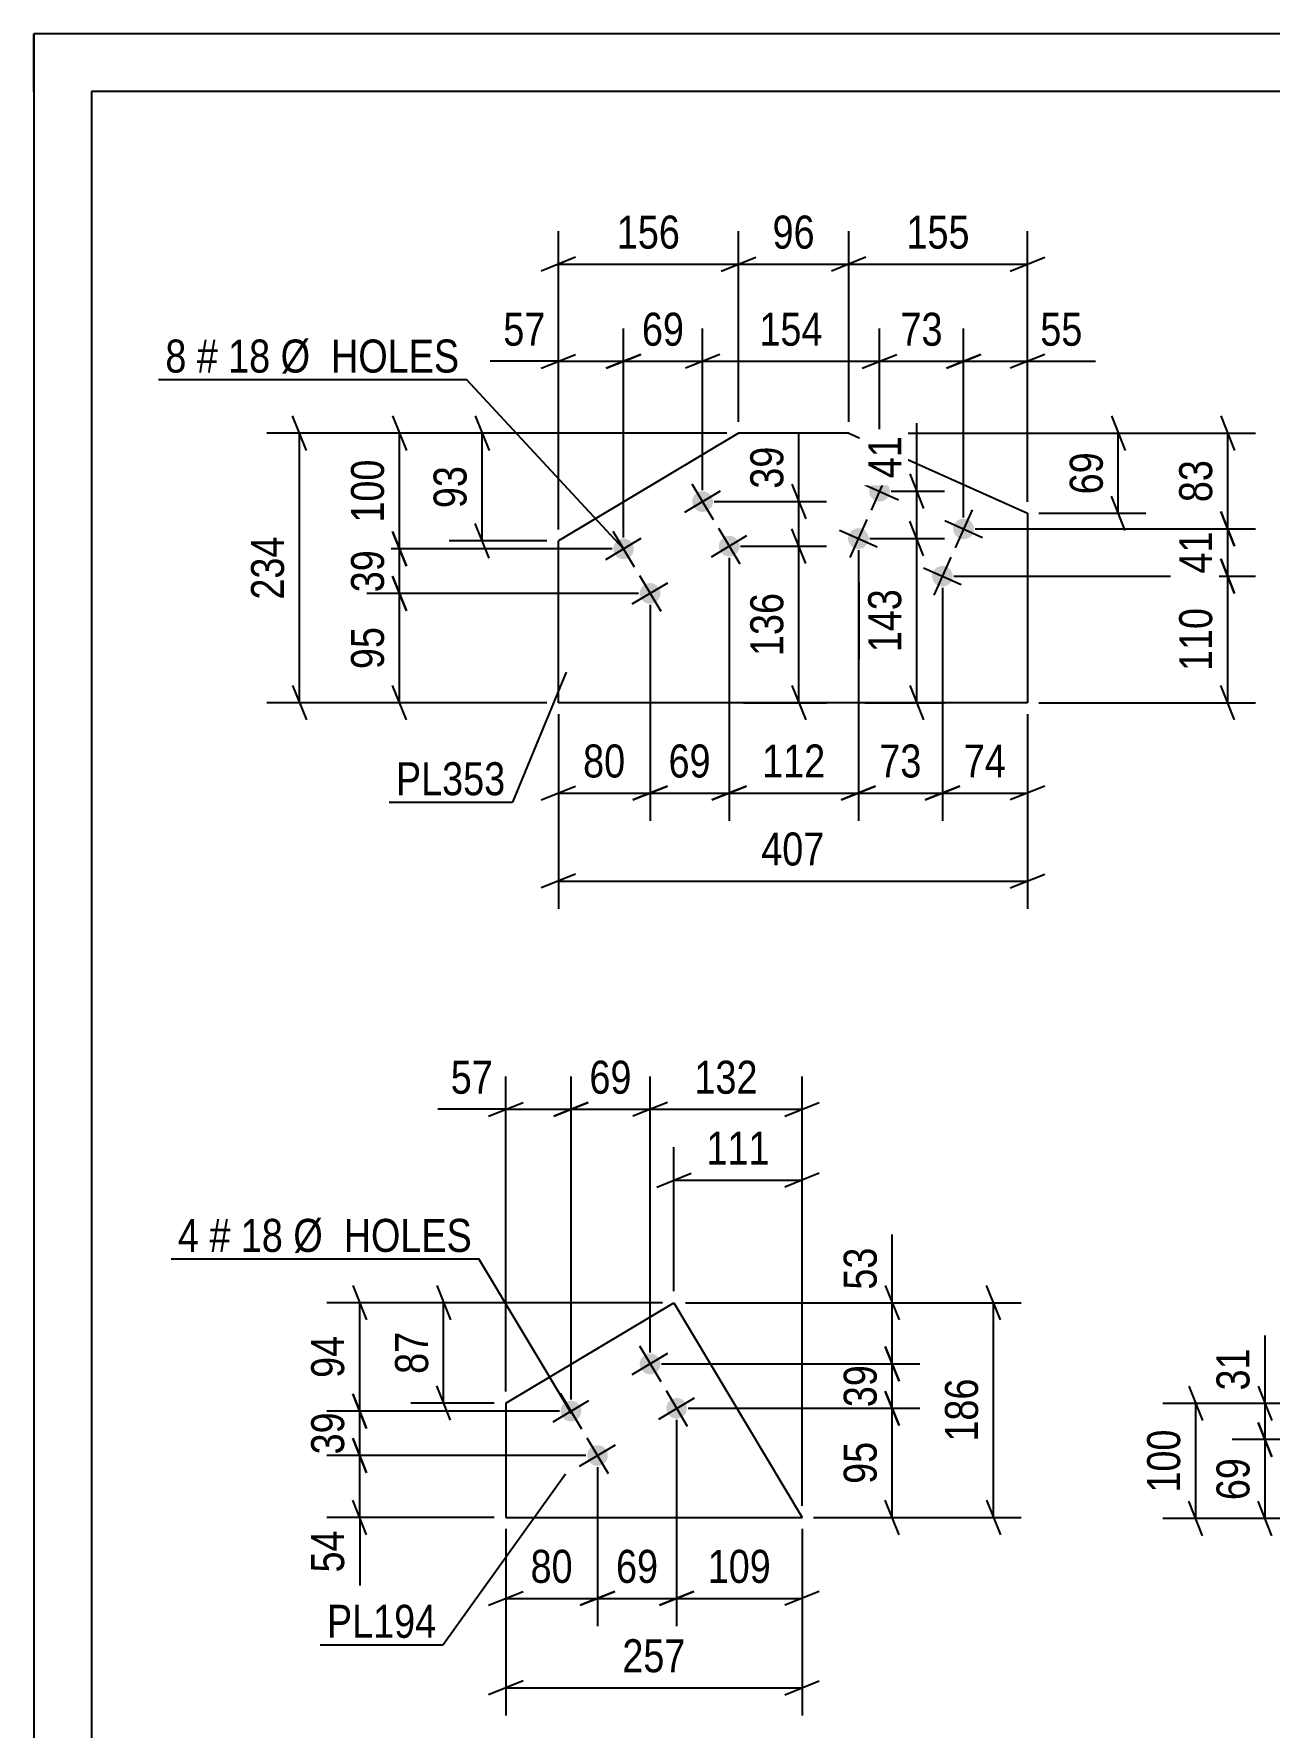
# Model space of a CAD drawing. Header units: millimetres. Extents: x 0 to 420, y 0 to 297.
# Drawn here: x 0 to 107.3, y 150 to 297 of the extents above; entities that cross this region are included whole.
import ezdxf

# ---------------------------------------------------------------- set-up
doc = ezdxf.new("R2010")
doc.units = ezdxf.units.MM
doc.styles.add('Arial Narrow', font='ARIALN.TTF', dxfattribs={"height": 0.2})

# ---------------------------------------------------------------- blocks, each defined once
blk = doc.blocks.new('Unknown-122572478-1115')
at = {"color": 5, "linetype": 'Continuous'}
for p, q in [((420, 297), (0, 297)), ((0, 297), (0, 0)), ((0, 292), (0, 297)), ((415, 292), (5, 292)), ((5, 292), (5, 5))]:
    blk.add_line(p, q, dxfattribs=at)
blk = doc.blocks.new('Bolt-122572478-2563 - 2529')
at = {"linetype": 'Continuous'}
for points in [[(74.25, 256.93, -1), (72.61, 257.67, -1)], [(81.55, 253.66, -1), (79.91, 254.4, -1)], [(72.41, 252.82, -1), (70.77, 253.56, -1)], [(79.71, 249.55, -1), (78.07, 250.29, -1)]]:
    blk.add_hatch(color=1, dxfattribs=at).paths.add_polyline_path(points)
at = {"color": 1, "linetype": 'Continuous'}
for p, q in [((74.16, 258.94), (72.69, 255.66)), ((71.79, 258.04), (75.07, 256.56)), ((72.32, 254.84), (70.85, 251.55)), ((79.09, 254.77), (82.37, 253.29)), ((81.46, 255.67), (79.99, 252.39)), ((69.95, 253.93), (73.23, 252.46)), ((79.63, 251.57), (78.15, 248.28)), ((77.25, 250.66), (80.53, 249.19))]:
    blk.add_line(p, q, dxfattribs=at)
blk = doc.blocks.new('Bolt-122572478-2568 - 2529')
at = {"linetype": 'Continuous'}
for points in [[(58.84, 256.86, -1), (57.29, 255.93, -1)], [(51.97, 252.75, -1), (50.43, 251.83, -1)], [(61.15, 252.99, -1), (59.6, 252.07, -1)], [(54.28, 248.89, -1), (52.73, 247.97, -1)]]:
    blk.add_hatch(color=1, dxfattribs=at).paths.add_polyline_path(points)
at = {"color": 1, "linetype": 'Continuous'}
for p, q in [((56.52, 255.47), (59.61, 257.32)), ((57.14, 257.94), (58.99, 254.85)), ((49.65, 251.37), (52.74, 253.22)), ((50.27, 253.84), (52.12, 250.75)), ((58.83, 251.61), (61.92, 253.46)), ((59.45, 254.08), (61.3, 250.99)), ((52.58, 249.97), (54.43, 246.88)), ((51.96, 247.51), (55.05, 249.35))]:
    blk.add_line(p, q, dxfattribs=at)
blk = doc.blocks.new('Part-122572478-2583 - 2529')
at = {"color": 2, "linetype": 'Continuous'}
for p, q in [((61.18, 262.33), (45.54, 252.99)), ((70.75, 262.33), (61.18, 262.33)), ((70.75, 262.33), (86.27, 255.38)), ((86.27, 255.38), (86.27, 238.94)), ((45.54, 238.94), (45.54, 252.99)), ((86.27, 238.94), (45.54, 238.94))]:
    blk.add_line(p, q, dxfattribs=at)
blk = doc.blocks.new('Part-122572478-3160 - 3144')
at = {"color": 2, "linetype": 'Continuous'}
for p, q in [((40.98, 178.15), (55.58, 186.86)), ((55.58, 186.86), (66.7, 168.22)), ((40.98, 178.15), (40.98, 168.22)), ((40.98, 168.22), (66.7, 168.22))]:
    blk.add_line(p, q, dxfattribs=at)
blk = doc.blocks.new('Bolt-122572478-3165 - 3144')
at = {"linetype": 'Continuous'}
for points in [[(54.28, 182.01, -1), (52.73, 181.09, -1)], [(47.41, 177.91, -1), (45.86, 176.99, -1)], [(56.58, 178.15, -1), (55.04, 177.23, -1)], [(49.71, 174.05, -1), (48.17, 173.13, -1)]]:
    blk.add_hatch(color=1, dxfattribs=at).paths.add_polyline_path(points)
at = {"color": 1, "linetype": 'Continuous'}
for p, q in [((51.96, 180.63), (55.05, 182.47)), ((52.58, 183.1), (54.43, 180.01)), ((45.09, 176.53), (48.18, 178.38)), ((45.71, 179), (47.56, 175.91)), ((54.27, 176.76), (57.36, 178.61)), ((54.89, 179.23), (56.73, 176.14)), ((48.02, 175.13), (49.86, 172.04)), ((47.39, 172.67), (50.49, 174.51))]:
    blk.add_line(p, q, dxfattribs=at)
blk = doc.blocks.new('StraightDimension-122572478-1265 - 1206')
at = {"color": 7, "linetype": 'Continuous'}
for p, q in [((106.3, 176.47), (107.5, 173.47)), ((113.36, 174.97), (104.05, 174.97)), ((106.9, 168.12), (106.9, 174.97)), ((107.5, 166.62), (106.3, 169.62)), ((122.35, 168.12), (104.05, 168.12))]:
    blk.add_line(p, q, dxfattribs=at)
at = {"color": 0}
blk.add_wipeout([(106.15, 173.97), (101.95, 173.97), (101.95, 169.12), (106.15, 169.12)], dxfattribs=at)
at = {"color": 3, "style": 'Arial Narrow'}
blk.add_text('69', height=2.863, rotation=90.0002, dxfattribs=at).set_placement((105.55, 169.72))
blk = doc.blocks.new('StraightDimension-122572478-1286 - 1206')
at = {"color": 7, "linetype": 'Continuous'}
for p, q in [((106.9, 178.12), (106.9, 184.02)), ((106.9, 178.12), (106.9, 184.02)), ((106.3, 179.62), (107.5, 176.62)), ((114.34, 178.12), (104.05, 178.12)), ((106.9, 174.97), (106.9, 178.12)), ((107.5, 173.47), (106.3, 176.47)), ((113.36, 174.97), (104.05, 174.97))]:
    blk.add_line(p, q, dxfattribs=at)
at = {"color": 0}
blk.add_wipeout([(106.15, 183.5), (101.95, 183.5), (101.95, 178.64), (106.15, 178.64)], dxfattribs=at)
at = {"color": 3, "style": 'Arial Narrow'}
blk.add_text('31', height=2.863, rotation=90.0002, dxfattribs=at).set_placement((105.55, 179.24))
blk = doc.blocks.new('StraightDimension-122572478-1491 - 1206')
at = {"color": 7, "linetype": 'Continuous'}
for p, q in [((100.28, 179.62), (101.48, 176.62)), ((114.34, 178.12), (98.03, 178.12)), ((100.88, 168.12), (100.88, 178.12)), ((101.48, 166.62), (100.28, 169.62)), ((122.35, 168.12), (98.03, 168.12))]:
    blk.add_line(p, q, dxfattribs=at)
at = {"color": 0}
blk.add_wipeout([(100.13, 176.46), (95.93, 176.46), (95.93, 169.77), (100.13, 169.77)], dxfattribs=at)
at = {"color": 3, "style": 'Arial Narrow'}
blk.add_text('100', height=2.863, rotation=90.0002, dxfattribs=at).set_placement((99.53, 170.37))
blk = doc.blocks.new('StraightDimension-122572478-2594 - 2529')
at = {"color": 7, "linetype": 'Continuous'}
for p, q in [((103.06, 251.42), (104.26, 248.42)), ((79.89, 249.92), (106.06, 249.92)), ((103.66, 238.94), (103.66, 249.92)), ((104.26, 237.44), (103.06, 240.44)), ((87.27, 238.94), (106.06, 238.94))]:
    blk.add_line(p, q, dxfattribs=at)
at = {"color": 0}
blk.add_wipeout([(102.91, 247.77), (98.71, 247.77), (98.71, 241.09), (102.91, 241.09)], dxfattribs=at)
at = {"color": 3, "style": 'Arial Narrow'}
blk.add_text('110', height=2.863, rotation=90.0002, dxfattribs=at).set_placement((102.31, 241.69))
blk = doc.blocks.new('StraightDimension-122572478-2600 - 2529')
at = {"color": 7, "linetype": 'Continuous'}
for p, q in [((103.06, 255.53), (104.26, 252.53)), ((81.73, 254.03), (106.06, 254.03)), ((103.66, 249.92), (103.66, 254.03)), ((104.26, 248.42), (103.06, 251.42)), ((79.89, 249.92), (106.06, 249.92))]:
    blk.add_line(p, q, dxfattribs=at)
at = {"color": 0}
blk.add_wipeout([(102.91, 254.4), (98.71, 254.4), (98.71, 249.55), (102.91, 249.55)], dxfattribs=at)
at = {"color": 3, "style": 'Arial Narrow'}
blk.add_text('41', height=2.863, rotation=90.0002, dxfattribs=at).set_placement((102.31, 250.15))
blk = doc.blocks.new('StraightDimension-122572478-2760 - 2529')
at = {"color": 7, "linetype": 'Continuous'}
for p, q in [((60.37, 251.53), (60.37, 228.7)), ((53.51, 247.43), (53.51, 228.7)), ((52.01, 230.5), (55.01, 231.7)), ((53.51, 231.1), (60.37, 231.1)), ((61.87, 231.7), (58.87, 230.5))]:
    blk.add_line(p, q, dxfattribs=at)
at = {"color": 0}
blk.add_wipeout([(59.37, 231.85), (59.37, 236.05), (54.51, 236.05), (54.51, 231.85)], dxfattribs=at)
at = {"color": 3, "style": 'Arial Narrow'}
blk.add_text('69', height=2.863, dxfattribs=at).set_placement((55.11, 232.45))
blk = doc.blocks.new('StraightDimension-122572478-2585 - 2529')
at = {"color": 7, "linetype": 'Continuous'}
for p, q in [((23.67, 260.83), (22.47, 263.83)), ((60.18, 262.33), (20.22, 262.33)), ((23.07, 238.94), (23.07, 262.33)), ((22.47, 240.44), (23.67, 237.44)), ((44.54, 238.94), (20.22, 238.94))]:
    blk.add_line(p, q, dxfattribs=at)
at = {"color": 0}
blk.add_wipeout([(22.32, 253.98), (18.12, 253.98), (18.12, 247.29), (22.32, 247.29)], dxfattribs=at)
at = {"color": 3, "style": 'Arial Narrow'}
blk.add_text('234', height=2.863, rotation=90.0002, dxfattribs=at).set_placement((21.72, 247.89))
blk = doc.blocks.new('StraightDimension-122572478-2608 - 2529')
at = {"color": 7, "linetype": 'Continuous'}
for p, q in [((103.06, 263.83), (104.26, 260.83)), ((71.75, 262.33), (106.06, 262.33)), ((103.66, 254.03), (103.66, 262.33)), ((104.26, 252.53), (103.06, 255.53)), ((81.73, 254.03), (106.06, 254.03))]:
    blk.add_line(p, q, dxfattribs=at)
at = {"color": 0}
blk.add_wipeout([(102.91, 260.61), (98.71, 260.61), (98.71, 255.75), (102.91, 255.75)], dxfattribs=at)
at = {"color": 3, "style": 'Arial Narrow'}
blk.add_text('83', height=2.863, rotation=90.0002, dxfattribs=at).set_placement((102.31, 256.35))
blk = doc.blocks.new('StraightDimension-122572478-2817 - 2529')
at = {"color": 7, "linetype": 'Continuous'}
for p, q in [((77.26, 251.69), (76.06, 254.69)), ((72.59, 253.19), (79.06, 253.19)), ((76.66, 238.94), (76.66, 253.19)), ((76.06, 240.44), (77.26, 237.44)), ((72.16, 238.94), (79.06, 238.94))]:
    blk.add_line(p, q, dxfattribs=at)
at = {"color": 0}
blk.add_wipeout([(75.91, 249.41), (71.71, 249.41), (71.71, 242.72), (75.91, 242.72)], dxfattribs=at)
at = {"color": 3, "style": 'Arial Narrow'}
blk.add_text('143', height=2.863, rotation=90.0002, dxfattribs=at).set_placement((75.31, 243.32))
blk = doc.blocks.new('StraightDimension-122572478-2746 - 2529')
at = {"color": 7, "linetype": 'Continuous'}
for p, q in [((71.59, 252.19), (71.59, 228.7)), ((78.89, 248.92), (78.89, 228.7)), ((70.09, 230.5), (73.09, 231.7)), ((71.59, 231.1), (78.89, 231.1)), ((80.39, 231.7), (77.39, 230.5))]:
    blk.add_line(p, q, dxfattribs=at)
at = {"color": 0}
blk.add_wipeout([(77.67, 231.85), (77.67, 236.05), (72.81, 236.05), (72.81, 231.85)], dxfattribs=at)
at = {"color": 3, "style": 'Arial Narrow'}
blk.add_text('73', height=2.863, dxfattribs=at).set_placement((73.41, 232.45))
blk = doc.blocks.new('StraightDimension-122572478-2618 - 2529')
at = {"color": 7, "linetype": 'Continuous'}
for p, q in [((31.15, 263.83), (32.35, 260.83)), ((60.18, 262.33), (28.9, 262.33)), ((31.75, 252.29), (31.75, 262.33)), ((32.35, 250.79), (31.15, 253.79)), ((50.2, 252.29), (28.9, 252.29))]:
    blk.add_line(p, q, dxfattribs=at)
at = {"color": 0}
blk.add_wipeout([(31, 260.66), (26.8, 260.66), (26.8, 253.97), (31, 253.97)], dxfattribs=at)
at = {"color": 3, "style": 'Arial Narrow'}
blk.add_text('100', height=2.863, rotation=90.0002, dxfattribs=at).set_placement((30.4, 254.57))
blk = doc.blocks.new('StraightDimension-122572478-2754 - 2529')
at = {"color": 7, "linetype": 'Continuous'}
for p, q in [((78.89, 248.92), (78.89, 228.7)), ((86.27, 237.94), (86.27, 228.7)), ((77.39, 230.5), (80.39, 231.7)), ((78.89, 231.1), (86.27, 231.1)), ((87.77, 231.7), (84.77, 230.5))]:
    blk.add_line(p, q, dxfattribs=at)
at = {"color": 0}
blk.add_wipeout([(85.01, 231.85), (85.01, 236.05), (80.15, 236.05), (80.15, 231.85)], dxfattribs=at)
at = {"color": 3, "style": 'Arial Narrow'}
blk.add_text('74', height=2.863, dxfattribs=at).set_placement((80.75, 232.45))
blk = doc.blocks.new('StraightDimension-122572478-2626 - 2529')
at = {"color": 7, "linetype": 'Continuous'}
for p, q in [((31.15, 253.79), (32.35, 250.79)), ((50.2, 252.29), (28.9, 252.29)), ((31.75, 248.43), (31.75, 252.29)), ((32.35, 246.93), (31.15, 249.93)), ((52.51, 248.43), (28.9, 248.43))]:
    blk.add_line(p, q, dxfattribs=at)
at = {"color": 0}
blk.add_wipeout([(31, 252.79), (26.8, 252.79), (26.8, 247.93), (31, 247.93)], dxfattribs=at)
at = {"color": 3, "style": 'Arial Narrow'}
blk.add_text('39', height=2.863, rotation=90.0002, dxfattribs=at).set_placement((30.4, 248.53))
blk = doc.blocks.new('StraightDimension-122572478-2634 - 2529')
at = {"color": 7, "linetype": 'Continuous'}
for p, q in [((31.15, 249.93), (32.35, 246.93)), ((52.51, 248.43), (28.9, 248.43)), ((31.75, 238.94), (31.75, 248.43)), ((32.35, 237.44), (31.15, 240.44)), ((44.54, 238.94), (28.9, 238.94))]:
    blk.add_line(p, q, dxfattribs=at)
at = {"color": 0}
blk.add_wipeout([(31, 246.11), (26.8, 246.11), (26.8, 241.26), (31, 241.26)], dxfattribs=at)
at = {"color": 3, "style": 'Arial Narrow'}
blk.add_text('95', height=2.863, rotation=90.0002, dxfattribs=at).set_placement((30.4, 241.86))
blk = doc.blocks.new('StraightDimension-122572478-2641 - 2529')
at = {"color": 7, "linetype": 'Continuous'}
for p, q in [((80.73, 255.03), (80.73, 271.43)), ((86.27, 256.38), (86.27, 271.43)), ((79.23, 267.98), (82.23, 269.18)), ((87.77, 269.18), (84.77, 267.98)), ((80.73, 268.58), (86.27, 268.58)), ((86.27, 268.58), (92.17, 268.58)), ((86.27, 268.58), (92.17, 268.58))]:
    blk.add_line(p, q, dxfattribs=at)
at = {"color": 0}
blk.add_wipeout([(91.65, 269.33), (91.65, 273.53), (86.79, 273.53), (86.79, 269.33)], dxfattribs=at)
at = {"color": 3, "style": 'Arial Narrow'}
blk.add_text('55', height=2.863, dxfattribs=at).set_placement((87.39, 269.93))
blk = doc.blocks.new('StraightDimension-122572478-2715 - 2529')
at = {"color": 7, "linetype": 'Continuous'}
for p, q in [((70.75, 263.33), (70.75, 279.86)), ((86.27, 256.38), (86.27, 279.86)), ((72.25, 277.61), (69.25, 276.41)), ((70.75, 277.01), (86.27, 277.01)), ((84.77, 276.41), (87.77, 277.61))]:
    blk.add_line(p, q, dxfattribs=at)
at = {"color": 0}
blk.add_wipeout([(81.85, 277.76), (81.85, 281.96), (75.17, 281.96), (75.17, 277.76)], dxfattribs=at)
at = {"color": 3, "style": 'Arial Narrow'}
blk.add_text('155', height=2.863, dxfattribs=at).set_placement((75.77, 278.36))
blk = doc.blocks.new('StraightDimension-122572478-2651 - 2529')
at = {"color": 7, "linetype": 'Continuous'}
for p, q in [((73.43, 258.3), (73.43, 271.43)), ((80.73, 255.03), (80.73, 271.43)), ((71.93, 267.98), (74.93, 269.18)), ((82.23, 269.18), (79.23, 267.98)), ((73.43, 268.58), (80.73, 268.58))]:
    blk.add_line(p, q, dxfattribs=at)
at = {"color": 0}
blk.add_wipeout([(79.51, 269.33), (79.51, 273.53), (74.65, 273.53), (74.65, 269.33)], dxfattribs=at)
at = {"color": 3, "style": 'Arial Narrow'}
blk.add_text('73', height=2.863, dxfattribs=at).set_placement((75.25, 269.93))
blk = doc.blocks.new('StraightDimension-122572478-2725 - 2529')
at = {"color": 7, "linetype": 'Continuous'}
for p, q in [((61.18, 263.33), (61.18, 279.86)), ((70.75, 263.33), (70.75, 279.86)), ((59.68, 276.41), (62.68, 277.61)), ((61.18, 277.01), (70.75, 277.01)), ((72.25, 277.61), (69.25, 276.41))]:
    blk.add_line(p, q, dxfattribs=at)
at = {"color": 0}
blk.add_wipeout([(68.39, 277.76), (68.39, 281.96), (63.54, 281.96), (63.54, 277.76)], dxfattribs=at)
at = {"color": 3, "style": 'Arial Narrow'}
blk.add_text('96', height=2.863, dxfattribs=at).set_placement((64.14, 278.36))
blk = doc.blocks.new('StraightDimension-122572478-2661 - 2529')
at = {"color": 7, "linetype": 'Continuous'}
for p, q in [((58.07, 257.4), (58.07, 271.43)), ((73.43, 258.3), (73.43, 271.43)), ((59.57, 269.18), (56.57, 267.98)), ((71.93, 267.98), (74.93, 269.18)), ((58.07, 268.58), (73.43, 268.58))]:
    blk.add_line(p, q, dxfattribs=at)
at = {"color": 0}
blk.add_wipeout([(69.09, 269.33), (69.09, 273.53), (62.4, 273.53), (62.4, 269.33)], dxfattribs=at)
at = {"color": 3, "style": 'Arial Narrow'}
blk.add_text('154', height=2.863, dxfattribs=at).set_placement((63, 269.93))
blk = doc.blocks.new('StraightDimension-122572478-2735 - 2529')
at = {"color": 7, "linetype": 'Continuous'}
for p, q in [((45.54, 253.99), (45.54, 279.86)), ((61.18, 263.33), (61.18, 279.86)), ((47.04, 277.61), (44.04, 276.41)), ((45.54, 277.01), (61.18, 277.01)), ((59.68, 276.41), (62.68, 277.61))]:
    blk.add_line(p, q, dxfattribs=at)
at = {"color": 0}
blk.add_wipeout([(56.7, 277.76), (56.7, 281.96), (50.02, 281.96), (50.02, 277.76)], dxfattribs=at)
at = {"color": 3, "style": 'Arial Narrow'}
blk.add_text('156', height=2.863, dxfattribs=at).set_placement((50.62, 278.36))
blk = doc.blocks.new('StraightDimension-122572478-2671 - 2529')
at = {"color": 7, "linetype": 'Continuous'}
for p, q in [((51.2, 253.29), (51.2, 271.43)), ((58.07, 257.4), (58.07, 271.43)), ((49.7, 267.98), (52.7, 269.18)), ((59.57, 269.18), (56.57, 267.98)), ((51.2, 268.58), (58.07, 268.58))]:
    blk.add_line(p, q, dxfattribs=at)
at = {"color": 0}
blk.add_wipeout([(57.06, 269.33), (57.06, 273.53), (52.2, 273.53), (52.2, 269.33)], dxfattribs=at)
at = {"color": 3, "style": 'Arial Narrow'}
blk.add_text('69', height=2.863, dxfattribs=at).set_placement((52.8, 269.93))
blk = doc.blocks.new('StraightDimension-122572478-2681 - 2529')
at = {"color": 7, "linetype": 'Continuous'}
for p, q in [((45.54, 253.99), (45.54, 271.43)), ((51.2, 253.29), (51.2, 271.43)), ((44.04, 267.98), (47.04, 269.18)), ((52.7, 269.18), (49.7, 267.98)), ((45.54, 268.58), (39.63, 268.58)), ((45.54, 268.58), (39.63, 268.58)), ((45.54, 268.58), (51.2, 268.58))]:
    blk.add_line(p, q, dxfattribs=at)
at = {"color": 0}
blk.add_wipeout([(45.01, 269.33), (45.01, 273.53), (40.16, 273.53), (40.16, 269.33)], dxfattribs=at)
at = {"color": 3, "style": 'Arial Narrow'}
blk.add_text('57', height=2.863, dxfattribs=at).set_placement((40.76, 269.93))
blk = doc.blocks.new('StraightDimension-122572478-2692 - 2529')
at = {"color": 7, "linetype": 'Continuous'}
for p, q in [((38.32, 263.83), (39.52, 260.83)), ((60.18, 262.33), (36.07, 262.33)), ((38.92, 252.99), (38.92, 262.33)), ((39.52, 251.49), (38.32, 254.49)), ((44.54, 252.99), (36.07, 252.99))]:
    blk.add_line(p, q, dxfattribs=at)
at = {"color": 0}
blk.add_wipeout([(38.17, 260.09), (33.97, 260.09), (33.97, 255.23), (38.17, 255.23)], dxfattribs=at)
at = {"color": 3, "style": 'Arial Narrow'}
blk.add_text('93', height=2.863, rotation=90.0002, dxfattribs=at).set_placement((37.57, 255.83))
blk = doc.blocks.new('StraightDimension-122572478-2701 - 2529')
at = {"color": 7, "linetype": 'Continuous'}
for p, q in [((93.56, 263.83), (94.76, 260.83)), ((71.75, 262.33), (96.56, 262.33)), ((94.16, 255.38), (94.16, 262.33)), ((94.76, 253.88), (93.56, 256.88)), ((87.27, 255.38), (96.56, 255.38))]:
    blk.add_line(p, q, dxfattribs=at)
at = {"color": 0}
blk.add_wipeout([(93.41, 261.29), (89.21, 261.29), (89.21, 256.43), (93.41, 256.43)], dxfattribs=at)
at = {"color": 3, "style": 'Arial Narrow'}
blk.add_text('69', height=2.863, rotation=90.0002, dxfattribs=at).set_placement((92.81, 257.03))
blk = doc.blocks.new('StraightDimension-122572478-2710 - 2529')
at = {"color": 7, "linetype": 'Continuous'}
for p, q in [((45.54, 237.94), (45.54, 221.06)), ((86.27, 237.94), (86.27, 221.06)), ((47.04, 224.06), (44.04, 222.86)), ((45.54, 223.46), (86.27, 223.46)), ((84.77, 222.86), (87.77, 224.06))]:
    blk.add_line(p, q, dxfattribs=at)
at = {"color": 0}
blk.add_wipeout([(69.25, 224.21), (69.25, 228.41), (62.56, 228.41), (62.56, 224.21)], dxfattribs=at)
at = {"color": 3, "style": 'Arial Narrow'}
blk.add_text('407', height=2.863, dxfattribs=at).set_placement((63.16, 224.81))
blk = doc.blocks.new('StraightDimension-122572478-2768 - 2529')
at = {"color": 7, "linetype": 'Continuous'}
for p, q in [((60.37, 251.53), (60.37, 228.7)), ((71.59, 252.19), (71.59, 228.7)), ((58.87, 230.5), (61.87, 231.7)), ((60.37, 231.1), (71.59, 231.1)), ((73.09, 231.7), (70.09, 230.5))]:
    blk.add_line(p, q, dxfattribs=at)
at = {"color": 0}
blk.add_wipeout([(69.32, 231.85), (69.32, 236.05), (62.64, 236.05), (62.64, 231.85)], dxfattribs=at)
at = {"color": 3, "style": 'Arial Narrow'}
blk.add_text('112', height=2.863, dxfattribs=at).set_placement((63.24, 232.45))
blk = doc.blocks.new('StraightDimension-122572478-2776 - 2529')
at = {"color": 7, "linetype": 'Continuous'}
for p, q in [((53.51, 247.43), (53.51, 228.7)), ((45.54, 237.94), (45.54, 228.7)), ((44.04, 230.5), (47.04, 231.7)), ((45.54, 231.1), (53.51, 231.1)), ((55.01, 231.7), (52.01, 230.5))]:
    blk.add_line(p, q, dxfattribs=at)
at = {"color": 0}
blk.add_wipeout([(51.95, 231.85), (51.95, 236.05), (47.09, 236.05), (47.09, 231.85)], dxfattribs=at)
at = {"color": 3, "style": 'Arial Narrow'}
blk.add_text('80', height=2.863, dxfattribs=at).set_placement((47.69, 232.45))
blk = doc.blocks.new('StraightDimension-122572478-2783 - 2529')
at = {"color": 7, "linetype": 'Continuous'}
for p, q in [((66.42, 256.4), (66.42, 262.3)), ((66.42, 256.4), (66.42, 262.3)), ((65.82, 257.9), (67.02, 254.9)), ((59.07, 256.4), (68.82, 256.4)), ((66.42, 252.53), (66.42, 256.4)), ((67.02, 251.03), (65.82, 254.03)), ((61.37, 252.53), (68.82, 252.53))]:
    blk.add_line(p, q, dxfattribs=at)
at = {"color": 0}
blk.add_wipeout([(65.67, 261.78), (61.47, 261.78), (61.47, 256.92), (65.67, 256.92)], dxfattribs=at)
at = {"color": 3, "style": 'Arial Narrow'}
blk.add_text('39', height=2.863, rotation=90.0002, dxfattribs=at).set_placement((65.07, 257.52))
blk = doc.blocks.new('StraightDimension-122572478-2793 - 2529')
at = {"color": 7, "linetype": 'Continuous'}
for p, q in [((67.02, 251.03), (65.82, 254.03)), ((61.37, 252.53), (68.82, 252.53)), ((66.42, 238.94), (66.42, 252.53)), ((65.82, 240.44), (67.02, 237.44)), ((61.61, 238.94), (68.82, 238.94))]:
    blk.add_line(p, q, dxfattribs=at)
at = {"color": 0}
blk.add_wipeout([(65.67, 249.08), (61.47, 249.08), (61.47, 242.39), (65.67, 242.39)], dxfattribs=at)
at = {"color": 3, "style": 'Arial Narrow'}
blk.add_text('136', height=2.863, rotation=90.0002, dxfattribs=at).set_placement((65.07, 242.99))
blk = doc.blocks.new('StraightDimension-122572478-2807 - 2529')
at = {"color": 7, "linetype": 'Continuous'}
for p, q in [((76.66, 257.3), (76.66, 263.21)), ((76.66, 257.3), (76.66, 263.21)), ((76.06, 258.8), (77.26, 255.8)), ((74.43, 257.3), (79.06, 257.3)), ((76.66, 253.19), (76.66, 257.3)), ((77.26, 251.69), (76.06, 254.69)), ((72.59, 253.19), (79.06, 253.19))]:
    blk.add_line(p, q, dxfattribs=at)
at = {"color": 0}
blk.add_wipeout([(75.91, 262.68), (71.71, 262.68), (71.71, 257.82), (75.91, 257.82)], dxfattribs=at)
at = {"color": 3, "style": 'Arial Narrow'}
blk.add_text('41', height=2.863, rotation=90.0002, dxfattribs=at).set_placement((75.31, 258.42))
blk = doc.blocks.new('StraightDimension-122572478-3284 - 3144')
at = {"color": 7, "linetype": 'Continuous'}
for p, q in [((55.81, 176.69), (55.81, 158.79)), ((48.94, 172.59), (48.94, 158.79)), ((47.44, 160.59), (50.44, 161.79)), ((57.31, 161.79), (54.31, 160.59)), ((48.94, 161.19), (55.81, 161.19))]:
    blk.add_line(p, q, dxfattribs=at)
at = {"color": 0}
blk.add_wipeout([(54.8, 161.94), (54.8, 166.14), (49.95, 166.14), (49.95, 161.94)], dxfattribs=at)
at = {"color": 3, "style": 'Arial Narrow'}
blk.add_text('69', height=2.863, dxfattribs=at).set_placement((50.55, 162.54))
blk = doc.blocks.new('StraightDimension-122572478-3181 - 3144')
at = {"color": 7, "linetype": 'Continuous'}
for p, q in [((27.69, 178.95), (28.89, 175.95)), ((45.64, 177.45), (25.44, 177.45)), ((28.29, 173.59), (28.29, 177.45)), ((28.89, 172.09), (27.69, 175.09)), ((47.94, 173.59), (25.44, 173.59))]:
    blk.add_line(p, q, dxfattribs=at)
at = {"color": 0}
blk.add_wipeout([(27.54, 177.95), (23.34, 177.95), (23.34, 173.09), (27.54, 173.09)], dxfattribs=at)
at = {"color": 3, "style": 'Arial Narrow'}
blk.add_text('39', height=2.863, rotation=90.0002, dxfattribs=at).set_placement((26.94, 173.69))
blk = doc.blocks.new('StraightDimension-122572478-3173 - 3144')
at = {"color": 7, "linetype": 'Continuous'}
for p, q in [((27.69, 188.36), (28.89, 185.36)), ((54.58, 186.86), (25.44, 186.86)), ((28.29, 177.45), (28.29, 186.86)), ((28.89, 175.95), (27.69, 178.95)), ((45.64, 177.45), (25.44, 177.45))]:
    blk.add_line(p, q, dxfattribs=at)
at = {"color": 0}
blk.add_wipeout([(27.54, 184.59), (23.34, 184.59), (23.34, 179.73), (27.54, 179.73)], dxfattribs=at)
at = {"color": 3, "style": 'Arial Narrow'}
blk.add_text('94', height=2.863, rotation=90.0002, dxfattribs=at).set_placement((26.94, 180.33))
blk = doc.blocks.new('StraightDimension-122572478-3167 - 3144')
at = {"color": 7, "linetype": 'Continuous'}
for p, q in [((27.69, 175.09), (28.89, 172.09)), ((47.94, 173.59), (25.44, 173.59)), ((28.29, 168.22), (28.29, 173.59)), ((28.89, 166.72), (27.69, 169.72)), ((39.98, 168.22), (25.44, 168.22)), ((28.29, 168.22), (28.29, 162.31)), ((28.29, 168.22), (28.29, 162.31))]:
    blk.add_line(p, q, dxfattribs=at)
at = {"color": 0}
blk.add_wipeout([(27.54, 167.69), (23.34, 167.69), (23.34, 162.84), (27.54, 162.84)], dxfattribs=at)
at = {"color": 3, "style": 'Arial Narrow'}
blk.add_text('54', height=2.863, rotation=90.0002, dxfattribs=at).set_placement((26.94, 163.44))
blk = doc.blocks.new('StraightDimension-122572478-3190 - 3144')
at = {"color": 7, "linetype": 'Continuous'}
for p, q in [((40.98, 179.15), (40.98, 206.5)), ((46.64, 178.45), (46.64, 206.5)), ((40.98, 203.65), (35.07, 203.65)), ((40.98, 203.65), (35.07, 203.65)), ((39.48, 203.05), (42.48, 204.25)), ((40.98, 203.65), (46.64, 203.65)), ((48.14, 204.25), (45.14, 203.05))]:
    blk.add_line(p, q, dxfattribs=at)
at = {"color": 0}
blk.add_wipeout([(40.45, 204.4), (40.45, 208.6), (35.6, 208.6), (35.6, 204.4)], dxfattribs=at)
at = {"color": 3, "style": 'Arial Narrow'}
blk.add_text('57', height=2.863, dxfattribs=at).set_placement((36.2, 205))
blk = doc.blocks.new('StraightDimension-122572478-3200 - 3144')
at = {"color": 7, "linetype": 'Continuous'}
for p, q in [((46.64, 178.45), (46.64, 206.5)), ((53.51, 182.55), (53.51, 206.5)), ((45.14, 203.05), (48.14, 204.25)), ((46.64, 203.65), (53.51, 203.65)), ((55.01, 204.25), (52.01, 203.05))]:
    blk.add_line(p, q, dxfattribs=at)
at = {"color": 0}
blk.add_wipeout([(52.5, 204.4), (52.5, 208.6), (47.64, 208.6), (47.64, 204.4)], dxfattribs=at)
at = {"color": 3, "style": 'Arial Narrow'}
blk.add_text('69', height=2.863, dxfattribs=at).set_placement((48.24, 205))
blk = doc.blocks.new('StraightDimension-122572478-3210 - 3144')
at = {"color": 7, "linetype": 'Continuous'}
for p, q in [((53.51, 182.55), (53.51, 206.5)), ((66.7, 169.22), (66.7, 206.5)), ((55.01, 204.25), (52.01, 203.05)), ((53.51, 203.65), (66.7, 203.65)), ((65.2, 203.05), (68.2, 204.25))]:
    blk.add_line(p, q, dxfattribs=at)
at = {"color": 0}
blk.add_wipeout([(63.44, 204.4), (63.44, 208.6), (56.76, 208.6), (56.76, 204.4)], dxfattribs=at)
at = {"color": 3, "style": 'Arial Narrow'}
blk.add_text('132', height=2.863, dxfattribs=at).set_placement((57.36, 205))
blk = doc.blocks.new('StraightDimension-122572478-3219 - 3144')
at = {"color": 7, "linetype": 'Continuous'}
for p, q in [((83.93, 185.36), (82.73, 188.36)), ((56.58, 186.86), (85.73, 186.86)), ((83.33, 168.22), (83.33, 186.86)), ((82.73, 169.72), (83.93, 166.72)), ((67.7, 168.22), (85.73, 168.22))]:
    blk.add_line(p, q, dxfattribs=at)
at = {"color": 0}
blk.add_wipeout([(82.58, 180.88), (78.38, 180.88), (78.38, 174.2), (82.58, 174.2)], dxfattribs=at)
at = {"color": 3, "style": 'Arial Narrow'}
blk.add_text('186', height=2.863, rotation=90.0002, dxfattribs=at).set_placement((81.98, 174.8))
blk = doc.blocks.new('StraightDimension-122572478-3226 - 3144')
at = {"color": 7, "linetype": 'Continuous'}
for p, q in [((34.98, 188.36), (36.18, 185.36)), ((54.58, 186.86), (32.73, 186.86)), ((35.58, 178.15), (35.58, 186.86)), ((36.18, 176.65), (34.98, 179.65)), ((39.98, 178.15), (32.73, 178.15))]:
    blk.add_line(p, q, dxfattribs=at)
at = {"color": 0}
blk.add_wipeout([(34.83, 184.94), (30.63, 184.94), (30.63, 180.08), (34.83, 180.08)], dxfattribs=at)
at = {"color": 3, "style": 'Arial Narrow'}
blk.add_text('87', height=2.863, rotation=90.0002, dxfattribs=at).set_placement((34.23, 180.68))
blk = doc.blocks.new('StraightDimension-122572478-3235 - 3144')
at = {"color": 7, "linetype": 'Continuous'}
for p, q in [((40.98, 167.22), (40.98, 151.03)), ((66.7, 167.22), (66.7, 151.03)), ((42.48, 154.03), (39.48, 152.83)), ((40.98, 153.43), (66.7, 153.43)), ((65.2, 152.83), (68.2, 154.03))]:
    blk.add_line(p, q, dxfattribs=at)
at = {"color": 0}
blk.add_wipeout([(57.18, 154.18), (57.18, 158.38), (50.5, 158.38), (50.5, 154.18)], dxfattribs=at)
at = {"color": 3, "style": 'Arial Narrow'}
blk.add_text('257', height=2.863, dxfattribs=at).set_placement((51.1, 154.78))
blk = doc.blocks.new('StraightDimension-122572478-3240 - 3144')
at = {"color": 7, "linetype": 'Continuous'}
for p, q in [((55.58, 187.86), (55.58, 200.35)), ((66.7, 169.22), (66.7, 200.35)), ((54.08, 196.9), (57.08, 198.1)), ((55.58, 197.5), (66.7, 197.5)), ((68.2, 198.1), (65.2, 196.9))]:
    blk.add_line(p, q, dxfattribs=at)
at = {"color": 0}
blk.add_wipeout([(64.48, 198.25), (64.48, 202.45), (57.8, 202.45), (57.8, 198.25)], dxfattribs=at)
at = {"color": 3, "style": 'Arial Narrow'}
blk.add_text('111', height=2.863, dxfattribs=at).set_placement((58.4, 198.85))
blk = doc.blocks.new('StraightDimension-122572478-3249 - 3144')
at = {"color": 7, "linetype": 'Continuous'}
for p, q in [((73.93, 183.05), (75.13, 180.05)), ((54.51, 181.55), (76.93, 181.55)), ((74.53, 177.69), (74.53, 181.55)), ((75.13, 176.19), (73.93, 179.19)), ((56.81, 177.69), (76.93, 177.69))]:
    blk.add_line(p, q, dxfattribs=at)
at = {"color": 0}
blk.add_wipeout([(73.78, 182.05), (69.58, 182.05), (69.58, 177.19), (73.78, 177.19)], dxfattribs=at)
at = {"color": 3, "style": 'Arial Narrow'}
blk.add_text('39', height=2.863, rotation=90.0002, dxfattribs=at).set_placement((73.18, 177.79))
blk = doc.blocks.new('StraightDimension-122572478-3257 - 3144')
at = {"color": 7, "linetype": 'Continuous'}
for p, q in [((74.53, 186.86), (74.53, 192.77)), ((74.53, 186.86), (74.53, 192.77)), ((73.93, 188.36), (75.13, 185.36)), ((56.58, 186.86), (76.93, 186.86)), ((74.53, 181.55), (74.53, 186.86)), ((75.13, 180.05), (73.93, 183.05)), ((54.51, 181.55), (76.93, 181.55))]:
    blk.add_line(p, q, dxfattribs=at)
at = {"color": 0}
blk.add_wipeout([(73.78, 192.24), (69.58, 192.24), (69.58, 187.39), (73.78, 187.39)], dxfattribs=at)
at = {"color": 3, "style": 'Arial Narrow'}
blk.add_text('53', height=2.863, rotation=90.0002, dxfattribs=at).set_placement((73.18, 187.99))
blk = doc.blocks.new('StraightDimension-122572478-3265 - 3144')
at = {"color": 7, "linetype": 'Continuous'}
for p, q in [((73.93, 179.19), (75.13, 176.19)), ((56.81, 177.69), (76.93, 177.69)), ((74.53, 168.22), (74.53, 177.69)), ((75.13, 166.72), (73.93, 169.72)), ((67.7, 168.22), (76.93, 168.22))]:
    blk.add_line(p, q, dxfattribs=at)
at = {"color": 0}
blk.add_wipeout([(73.78, 175.38), (69.58, 175.38), (69.58, 170.53), (73.78, 170.53)], dxfattribs=at)
at = {"color": 3, "style": 'Arial Narrow'}
blk.add_text('95', height=2.863, rotation=90.0002, dxfattribs=at).set_placement((73.18, 171.13))
blk = doc.blocks.new('StraightDimension-122572478-3272 - 3144')
at = {"color": 7, "linetype": 'Continuous'}
for p, q in [((48.94, 172.59), (48.94, 158.79)), ((40.98, 167.22), (40.98, 158.79)), ((39.48, 160.59), (42.48, 161.79)), ((50.44, 161.79), (47.44, 160.59)), ((40.98, 161.19), (48.94, 161.19))]:
    blk.add_line(p, q, dxfattribs=at)
at = {"color": 0}
blk.add_wipeout([(47.39, 161.94), (47.39, 166.14), (42.53, 166.14), (42.53, 161.94)], dxfattribs=at)
at = {"color": 3, "style": 'Arial Narrow'}
blk.add_text('80', height=2.863, dxfattribs=at).set_placement((43.13, 162.54))
blk = doc.blocks.new('StraightDimension-122572478-3278 - 3144')
at = {"color": 7, "linetype": 'Continuous'}
for p, q in [((55.81, 176.69), (55.81, 158.79)), ((66.7, 167.22), (66.7, 158.79)), ((54.31, 160.59), (57.31, 161.79)), ((68.2, 161.79), (65.2, 160.59)), ((55.81, 161.19), (66.7, 161.19))]:
    blk.add_line(p, q, dxfattribs=at)
at = {"color": 0}
blk.add_wipeout([(64.6, 161.94), (64.6, 166.14), (57.91, 166.14), (57.91, 161.94)], dxfattribs=at)
at = {"color": 3, "style": 'Arial Narrow'}
blk.add_text('109', height=2.863, dxfattribs=at).set_placement((58.51, 162.54))
blk = doc.blocks.new('Mark-122572478-2579 - 2529')
at = {"color": 0}
blk.add_wipeout([(40.95, 230.91), (40.95, 233.91), (31.44, 233.91), (31.44, 230.91)], dxfattribs=at)
blk.add_wipeout([(40.95, 230.91), (40.95, 233.91), (31.44, 233.91), (31.44, 230.91)], dxfattribs=at)
at = {"color": 30, "linetype": 'Continuous'}
for p in [(46.23, 241.59), (30.84, 230.31)]:
    blk.add_line(p, (41.55, 230.31), dxfattribs=at)
at = {"color": 3, "style": 'Arial Narrow'}
blk.add_text('PL353', height=2.863, dxfattribs=at).set_placement((31.44, 230.91))
blk = doc.blocks.new('MarkSet-122572478-2858 - 2529')
at = {"color": 0}
for points in [[(13.25, 267.6), (13.25, 270.6), (11.42, 270.6), (11.42, 267.6)], [(15.97, 267.6), (15.97, 270.6), (14.15, 270.6), (14.15, 267.6)], [(20.53, 267.6), (20.53, 270.6), (16.87, 270.6), (16.87, 267.6)], [(36.96, 267.6), (36.96, 270.6), (21.43, 270.6), (21.43, 267.6)]]:
    blk.add_wipeout(points, dxfattribs=at)
for points in [[(13.25, 267.6), (13.25, 270.6), (11.42, 270.6), (11.42, 267.6)], [(15.97, 267.6), (15.97, 270.6), (14.15, 270.6), (14.15, 267.6)], [(20.53, 267.6), (20.53, 270.6), (16.87, 270.6), (16.87, 267.6)], [(36.96, 267.6), (36.96, 270.6), (21.43, 270.6), (21.43, 267.6)]]:
    blk.add_wipeout(points, dxfattribs=at)
at = {"color": 7, "linetype": 'Continuous'}
for p in [(10.82, 267), (51.2, 252.29)]:
    blk.add_line(p, (37.56, 267), dxfattribs=at)
at = {"color": 3, "style": 'Arial Narrow'}
for s, height, p in [('8', 2.86, (11.42, 267.6)), ('18', 2.863, (16.87, 267.6)), ('Ø  HOLES', 2.863, (21.43, 267.6)), ('#', 2.86, (14.15, 267.6))]:
    blk.add_text(s, height=height, dxfattribs=at).set_placement(p)
blk = doc.blocks.new('Mark-122572478-3156 - 3144')
at = {"color": 0}
blk.add_wipeout([(34.95, 157.77), (34.95, 160.77), (25.45, 160.77), (25.45, 157.77)], dxfattribs=at)
blk.add_wipeout([(34.95, 157.77), (34.95, 160.77), (25.45, 160.77), (25.45, 157.77)], dxfattribs=at)
at = {"color": 30, "linetype": 'Continuous'}
for p in [(46.16, 171.98), (24.85, 157.17)]:
    blk.add_line(p, (35.55, 157.17), dxfattribs=at)
at = {"color": 3, "style": 'Arial Narrow'}
blk.add_text('PL194', height=2.863, dxfattribs=at).set_placement((25.45, 157.77))
blk = doc.blocks.new('Mark-122572478-3161 - 3144')
at = {"color": 0}
for points in [[(14.34, 191.27), (14.34, 194.27), (12.51, 194.27), (12.51, 191.27)], [(17.07, 191.27), (17.07, 194.27), (15.24, 194.27), (15.24, 191.27)], [(21.63, 191.27), (21.63, 194.27), (17.97, 194.27), (17.97, 191.27)], [(38.05, 191.27), (38.05, 194.27), (22.53, 194.27), (22.53, 191.27)]]:
    blk.add_wipeout(points, dxfattribs=at)
for points in [[(14.34, 191.27), (14.34, 194.27), (12.51, 194.27), (12.51, 191.27)], [(17.07, 191.27), (17.07, 194.27), (15.24, 194.27), (15.24, 191.27)], [(21.63, 191.27), (21.63, 194.27), (17.97, 194.27), (17.97, 191.27)], [(38.05, 191.27), (38.05, 194.27), (22.53, 194.27), (22.53, 191.27)]]:
    blk.add_wipeout(points, dxfattribs=at)
at = {"color": 7, "linetype": 'Continuous'}
for p in [(11.91, 190.67), (46.68, 177.24)]:
    blk.add_line(p, (38.65, 190.67), dxfattribs=at)
at = {"color": 3, "style": 'Arial Narrow'}
for s, height, p in [('4', 2.86, (12.51, 191.27)), ('#', 2.86, (15.24, 191.27)), ('18', 2.863, (17.97, 191.27)), ('Ø  HOLES', 2.863, (22.53, 191.27))]:
    blk.add_text(s, height=height, dxfattribs=at).set_placement(p)

msp = doc.modelspace()

# ---------------------------------------------------------------- block references
for name in ['Unknown-122572478-1115', 'Part-122572478-2583 - 2529', 'Bolt-122572478-2563 - 2529', 'Bolt-122572478-2568 - 2529', 'Part-122572478-3160 - 3144', 'Bolt-122572478-3165 - 3144']:
    msp.add_blockref(name, (0, 0))

# ---------------------------------------------------------------- next in the draw order: block references
for name in ['StraightDimension-122572478-2760 - 2529', 'StraightDimension-122572478-2594 - 2529', 'StraightDimension-122572478-3284 - 3144', 'StraightDimension-122572478-1265 - 1206']:
    msp.add_blockref(name, (0, 0))

# ---------------------------------------------------------------- next in the draw order: block references
for name in ['StraightDimension-122572478-2585 - 2529', 'StraightDimension-122572478-2600 - 2529', 'StraightDimension-122572478-1286 - 1206', 'StraightDimension-122572478-3181 - 3144']:
    msp.add_blockref(name, (0, 0))

# ---------------------------------------------------------------- next in the draw order: block references
for name in ['StraightDimension-122572478-2618 - 2529', 'StraightDimension-122572478-2608 - 2529', 'StraightDimension-122572478-3173 - 3144', 'StraightDimension-122572478-1491 - 1206', 'StraightDimension-122572478-3167 - 3144']:
    msp.add_blockref(name, (0, 0))

# ---------------------------------------------------------------- next in the draw order: block references
for name in ['StraightDimension-122572478-2817 - 2529', 'StraightDimension-122572478-2626 - 2529', 'StraightDimension-122572478-3190 - 3144']:
    msp.add_blockref(name, (0, 0))

# ---------------------------------------------------------------- next in the draw order: block references
for name in ['StraightDimension-122572478-2641 - 2529', 'StraightDimension-122572478-2746 - 2529', 'StraightDimension-122572478-2634 - 2529', 'StraightDimension-122572478-3200 - 3144']:
    msp.add_blockref(name, (0, 0))

# ---------------------------------------------------------------- next in the draw order: block references
for name in ['StraightDimension-122572478-2715 - 2529', 'StraightDimension-122572478-2754 - 2529', 'StraightDimension-122572478-3210 - 3144']:
    msp.add_blockref(name, (0, 0))

# ---------------------------------------------------------------- next in the draw order: block references
for name in ['StraightDimension-122572478-2651 - 2529', 'StraightDimension-122572478-2710 - 2529', 'StraightDimension-122572478-3226 - 3144', 'StraightDimension-122572478-3219 - 3144']:
    msp.add_blockref(name, (0, 0))

# ---------------------------------------------------------------- next in the draw order: block references
for name in ['StraightDimension-122572478-2725 - 2529', 'StraightDimension-122572478-2776 - 2529', 'StraightDimension-122572478-3240 - 3144', 'Mark-122572478-3161 - 3144', 'StraightDimension-122572478-3235 - 3144']:
    msp.add_blockref(name, (0, 0))

# ---------------------------------------------------------------- next in the draw order: block references
for name in ['StraightDimension-122572478-2661 - 2529', 'Mark-122572478-2579 - 2529', 'StraightDimension-122572478-3249 - 3144', 'StraightDimension-122572478-3272 - 3144']:
    msp.add_blockref(name, (0, 0))

# ---------------------------------------------------------------- next in the draw order: block references
for name in ['StraightDimension-122572478-2735 - 2529', 'StraightDimension-122572478-2701 - 2529', 'StraightDimension-122572478-3257 - 3144', 'StraightDimension-122572478-3265 - 3144', 'Mark-122572478-3156 - 3144']:
    msp.add_blockref(name, (0, 0))

# ---------------------------------------------------------------- next in the draw order: block references
for name in ['StraightDimension-122572478-2671 - 2529', 'StraightDimension-122572478-3278 - 3144']:
    msp.add_blockref(name, (0, 0))

# ---------------------------------------------------------------- next in the draw order: block references
msp.add_blockref('StraightDimension-122572478-2681 - 2529', (0, 0))

# ---------------------------------------------------------------- next in the draw order: block references
msp.add_blockref('StraightDimension-122572478-2692 - 2529', (0, 0))

# ---------------------------------------------------------------- next in the draw order: block references
for name in ['MarkSet-122572478-2858 - 2529', 'StraightDimension-122572478-2768 - 2529']:
    msp.add_blockref(name, (0, 0))

# ---------------------------------------------------------------- next in the draw order: block references
for name in ['StraightDimension-122572478-2807 - 2529', 'StraightDimension-122572478-2783 - 2529']:
    msp.add_blockref(name, (0, 0))

# ---------------------------------------------------------------- next in the draw order: block references
msp.add_blockref('StraightDimension-122572478-2793 - 2529', (0, 0))

doc.saveas('drawing.dxf')
